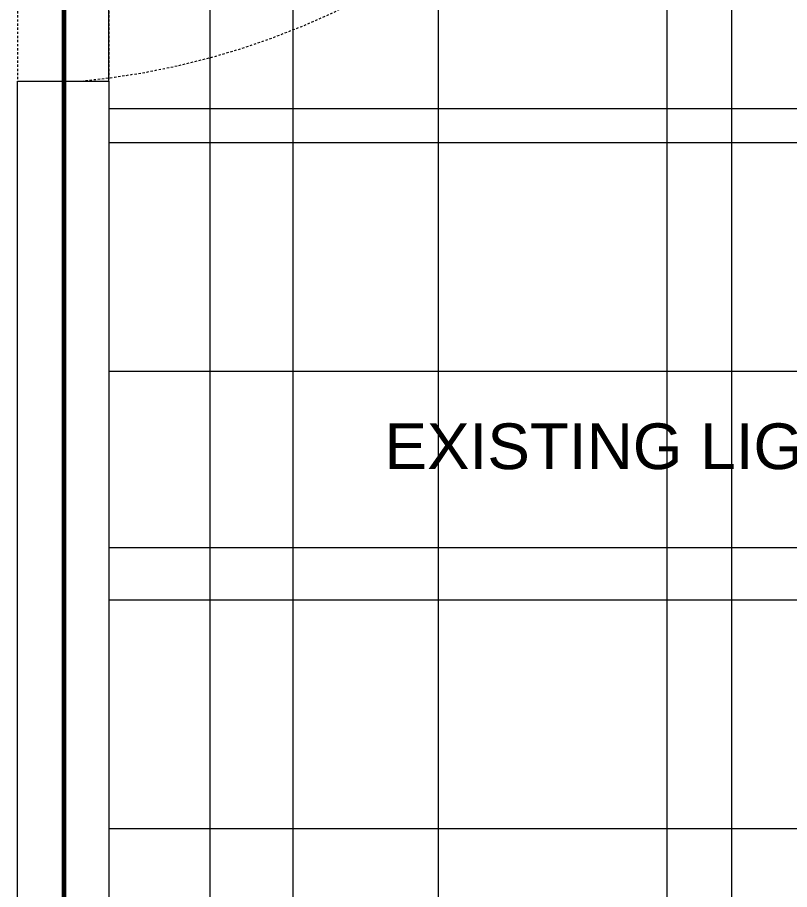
# Model space of a CAD drawing. Extents: x -566 to 72611, y -487 to 32334.
# Drawn here: x -5 to 37.23, y 264.3 to 311.98 of the extents above; entities that cross this region are included whole.
import ezdxf

# ---------------------------------------------------------------- set-up
doc = ezdxf.new("R2010")
doc.units = 0
doc.header["$LTSCALE"] = 0.5
doc.header["$MEASUREMENT"] = 0
doc.linetypes.add('HIDDEN', pattern=[0.375, 0.25, -0.125])
for name, color, linetype, lineweight in [('ceilling', 141, 'CONTINUOUS', 18), ('Framing', 142, 'CONTINUOUS', 35), ('projection', 153, 'HIDDEN', 9), ('viewed', 160, 'CONTINUOUS', 13)]:
    doc.layers.add(name, color=color, linetype=linetype, lineweight=lineweight)
doc.layers.add('floor', color=7, linetype='CONTINUOUS', lineweight=5, true_color=0xcfcfcf)
doc.styles.get("Standard").update_dxf_attribs({"font": 'arial.ttf'})

msp = doc.modelspace()

# ---------------------------------------------------------------- hatches: boundary and pattern name
at = {"layer": 'floor'}
h = msp.add_hatch(dxfattribs=at)
h.set_pattern_fill('ANSI37', color=256, scale=100, angle=45)
h.set_pattern_definition([(90, (243.028, 267.632), (-12.5, 9e-16), []), (180, (243.028, 267.632), (-9e-16, -12.5), [])])
h.paths.add_polyline_path([(253.46925, 349.5), (154.11744, 349.5), (154.11744, 348.5), (101.14781, 348.5), (101.14781, 349.5), (0, 349.5), (0, 344.5), (36, 344.5, -0.33835703), (0, 308.66941), (0, 308.5), (0, 173.75), (253.46925, 173.75)])
h.paths.add_polyline_path([(36, 344.5), (0, 344.5), (0, 308.66941, 0.33835703)], flags=17)
h.paths.add_polyline_path([(253.46925, 173.75), (0, 173.75), (0, 173.74997), (0, 169.75), (253.46925, 169.75)])
h.paths.add_polyline_path([(253.46925, 169.75), (0, 169.75), (0, 149.21137), (36, 149.21137, -0.33835703), (0, 113.38078), (0, 113.21137), (0, 29.94998), (0, -5), (253.46925, -5)])
h.paths.add_polyline_path([(36, 149.21137), (0, 149.21137), (0, 113.38078, 0.33835703)], flags=17)
h.paths.add_polyline_path([(575.25, 169.75), (510, 169.75), (474.75, 169.75), (327.5, 169.75), (285.46925, 169.75), (285.46925, 165.75), (253.46925, 165.75), (253.46925, -5), (263.99725, -5), (263.99725, 95.99051), (287, 95.99051), (287, 97.5), (292, 97.5), (292, -5), (341.25, -5), (341.25, 13.02988), (341.25012, 15.02988), (346.24839, 15.02988, 0.36108524), (374.08728, 41.24999), (346.25012, 41.24999), (346.25012, 42.99999), (341.25, 42.99999), (341.25, 44.99999), (341.25, 97.5), (357.75, 97.5), (405.75, 97.5), (575.25, 97.5)])

# ---------------------------------------------------------------- linework, layer by layer
at = {"layer": 'ceilling'}
for p, q in [((10.06343, 349.5), (10.06343, 173.75)), ((34.06343, 349.5), (34.06343, 173.75)), ((0, 308.5), (0, 344.5)), ((0, 307), (533.5, 307)), ((0, 283), (533.5, 283))]:
    msp.add_line(p, q, dxfattribs=at)
at = {"layer": 'Framing'}
for p, q in [((-2.5, 173.74997), (-2.5, 344.5)), ((-2.38189, 173.74997), (-2.38189, 344.5))]:
    msp.add_line(p, q, dxfattribs=at)
at = {"layer": 'projection'}
for p, q in [((-5, 344.5), (-5, 308.5)), ((0, 344.5), (0, 308.5))]:
    msp.add_line(p, q, dxfattribs=at)
msp.add_arc((-5.44307, 350.13861), 41.8249, 275.40963, 352.252091, dxfattribs=at)
at = {"layer": 'viewed'}
msp.add_lwpolyline([(-5, 308.5), (0, 308.5), (0, 173.74997), (-5, 173.74997)], close=True, dxfattribs=at)

# ---------------------------------------------------------------- texts
at = {"layer": 'ceilling', "insert": (15.0733, 289.78687), "char_height": 2.5, "width": 49.0067239, "attachment_point": 1}
msp.add_mtext('EXISTING LIGHT TO REMAIN', dxfattribs=at)

doc.saveas('drawing.dxf')
